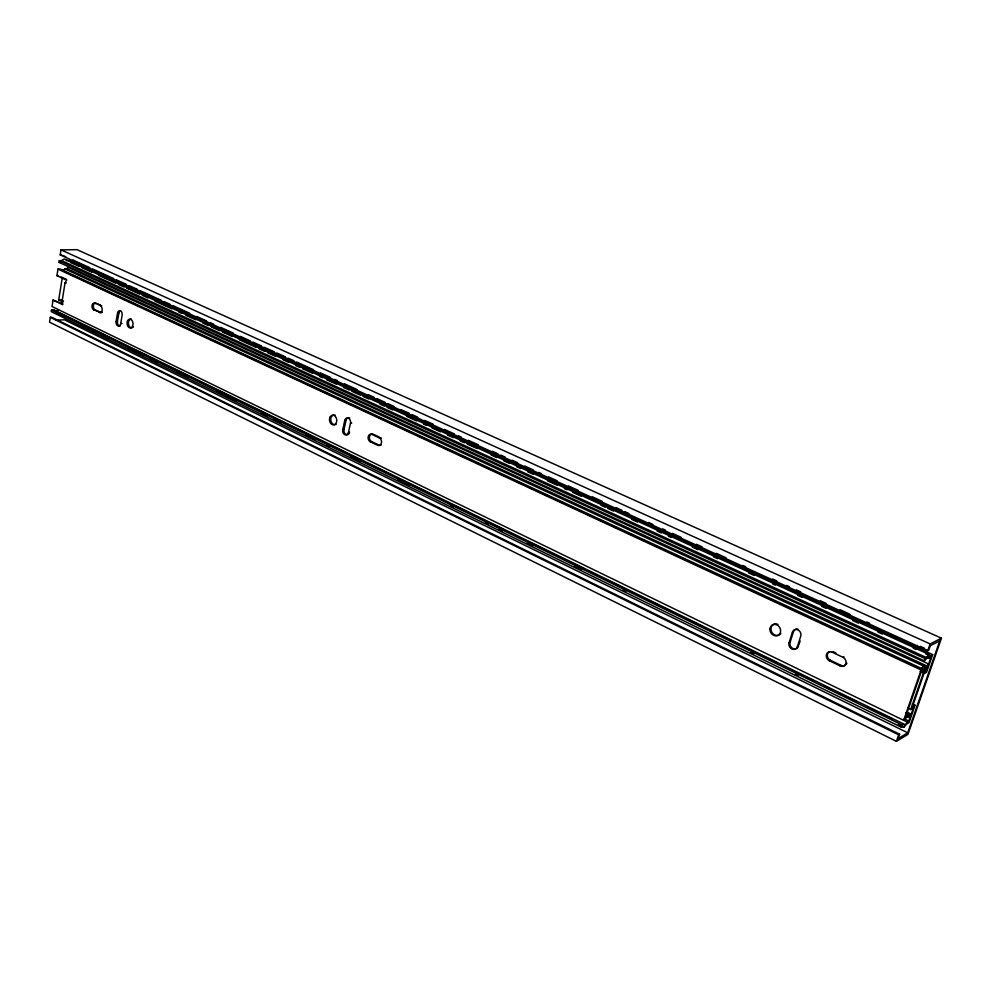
<?xml version="1.0" encoding="UTF-8"?>
<svg xmlns="http://www.w3.org/2000/svg" width="991" height="991" viewBox="0 0 991 991"><rect width="100%" height="100%" fill="white"/><g stroke="black" fill="none" stroke-linecap="round" stroke-linejoin="round"><path stroke-width="1.49" d="M50.318 317.318L49.55 322.186L896.397 741.33L907.954 734.381L941.45 638.192L77.025 249.67L61.008 249.881L60.216 254.873L927.787 650.703L928.74 650.207L930.301 645.698L939.741 640.892L907.756 732.807L898.131 738.568L899.63 734.232L51.656 317.256L50.318 317.318L898.664 734.802L899.63 734.232M907.905 708.193L910.704 709.531L913.343 707.995L908.809 721.039L904.696 725.189L903.755 724L53.824 309.886L51.482 309.997L51.222 311.632L901.302 727.183L902.999 726.18L903.941 727.357L906.381 724.198L909.02 722.65L915.052 705.258L912.265 703.932M62.656 303.964L53.056 300.038L52.04 306.516L907.137 722.018M53.056 300.038L62.693 304.695L62.148 300.917L65.022 282.955L66.632 280.193L56.921 275.647L57.961 269.106L60.315 269.044L922.807 669.049L923.711 670.362L927.799 666.386L67.326 268.883L64.997 268.933L62.396 270.617L68.007 273.231M910.704 709.531L923.711 672.047L926.325 670.634L930.958 657.318L929.298 658.185L928.406 656.822L924.281 660.811L59.039 262.342L59.299 260.683L61.653 260.633L926.734 657.69L929.186 654.58L64.254 258.936L61.653 260.633M62.891 302.007L58.704 300L62.222 277.988M61.776 303.469L62.173 301.029M67.215 269.564L67.611 267.099L928.629 663.982L924.541 667.971L923.637 666.633L921.964 667.525M73.483 263.408L73.978 260.385M116.12 321.431L117.545 313.082A3.53 2.354 85.4 0 1 120.407 310.802A3.53 2.354 85.4 0 1 122.128 315.249L120.691 323.611A3.518 2.341 85.2 0 1 117.83 325.866A3.518 2.341 85.2 0 1 116.12 321.431L117.446 321.357A3.518 2.341 85.2 0 0 120.382 325.878M117.446 321.357L118.883 313.007A3.53 2.354 85.4 0 1 120.518 310.654M342.75 429.648L344.744 420.506A3.927 2.948 82 0 1 348.411 418.177A3.927 2.948 82 0 1 350.467 423.207L348.448 432.373A3.914 2.936 81.7 0 1 344.794 434.665A3.914 2.936 81.7 0 1 342.75 429.648L344.026 429.462L346.032 420.32A3.927 2.948 82 0 1 349.687 418.004M797.928 647.296A4.831 4.187 59.1 0 0 798.424 646.268L797.371 646.727A4.831 4.187 59.1 0 1 791.859 648.969A4.831 4.187 59.1 0 1 789.059 642.763L792.416 632.171L793.469 631.725A4.831 4.212 59.3 0 1 797.866 629.087M797.185 648.114A4.831 4.187 59.1 0 1 791.883 647.841A4.831 4.187 59.1 0 1 790.112 642.304L793.469 631.725M797.371 646.727L800.753 636.111A4.831 4.212 59.4 0 0 797.941 629.892A4.831 4.212 59.4 0 0 792.416 632.171M798.845 644.943L800.109 640.966M916.229 648.176L917.17 645.414M925.247 652.301L926.201 649.539M896.397 741.33L898.664 734.802M901.302 727.183L902.058 724.991L903.755 724M922.807 669.049L921.122 669.941L903.681 720.308L907.818 716.183L908.747 717.36L910.432 716.394M924.281 660.811L925.061 658.569L926.734 657.69M927.787 650.703L930.128 643.927L941.45 638.192M66.335 260.546L69.989 260.484L932.667 654.605L926.498 672.344L923.897 673.744L912.426 706.769L915.052 705.258M905.774 712.678L908.561 714.015L905.402 717.583L921.32 671.638L922.039 671.254L922.943 672.567L927.043 668.578M58.481 309.663L55.892 311.397L53.824 309.886M904.325 718.438L908.474 714.288L909.404 715.49L911.076 714.523L906.901 712.504M925.854 654.023L930.066 655.955L932.667 654.605M835.884 653.007L833.196 651.731L832.167 652.202A4.93 4.298 56.1 0 0 826.494 654.456A4.93 4.298 56.1 0 0 829.368 660.774L840.083 665.89L841.111 665.395A4.955 4.323 55.1 0 0 845.558 665.023M832.167 652.202L842.92 657.293L843.936 656.81M829.368 660.774L830.396 660.291L841.111 665.395M789.059 642.763L790.112 642.304M378.909 445.083L371.6 441.59A3.964 3.01 81.3 0 1 369.507 436.523A3.964 3.01 81.3 0 1 373.26 434.207L371.984 434.405A3.964 3.01 81.3 0 0 368.231 436.709A3.964 3.01 81.3 0 0 370.324 441.788L377.645 445.281L378.909 445.083A3.976 3.035 81.1 0 0 381.238 444.996M370.324 441.788L371.6 441.59M371.984 434.405L379.318 437.873L380.594 437.675A3.976 3.035 81.1 0 1 381.324 438.171M348.448 432.373L349.736 432.187M350.467 423.207L351.743 423.033M344.744 420.506L346.032 420.32M120.691 323.611L122.017 323.537M55.558 320.254L64.403 319.771L907.756 732.807M117.545 313.082L118.883 313.007M58.704 300L61.145 299.877M100.648 312.45L95.062 309.787A3.481 2.292 85.5 0 1 93.389 305.426A3.481 2.292 85.5 0 1 96.164 303.172L94.826 303.234A3.481 2.292 85.5 0 0 92.052 305.488A3.481 2.292 85.5 0 0 93.724 309.849L100.648 312.45A3.493 2.304 85.5 0 0 102.395 312.227M93.724 309.849L95.062 309.787M94.826 303.234L101.763 305.81M62.148 300.917L63.486 300.868M65.022 282.955L66.36 282.918M56.921 275.647L58.271 275.609M59.039 262.342L61.38 262.293M60.216 254.873L61.566 254.848M61.008 249.881L930.128 643.927M62.966 255.492L65.79 256.78M72.826 259.989L89.723 267.681M92.535 268.97L113.655 278.595M116.467 279.883L126.315 284.367M129.14 285.656L137.576 289.508M140.4 290.797L161.508 300.422M164.333 301.698L169.956 304.274M172.781 305.55L189.665 313.255M196.714 316.463L206.562 320.96M210.786 322.88L213.598 324.168M220.634 327.377L233.306 333.149M240.342 336.358L250.203 340.854M253.015 342.13L261.463 345.983M264.275 347.271L274.135 351.768M276.947 353.044L285.396 356.896M288.208 358.185L293.844 360.749M296.656 362.037L313.552 369.73M320.589 372.938L330.449 377.435M334.673 379.355L337.485 380.643M344.521 383.851L357.194 389.624M368.454 394.765L374.09 397.329M376.902 398.617L385.35 402.47M388.162 403.746L393.799 406.322M400.835 409.531L409.283 413.371M412.095 414.659L417.731 417.223M424.767 420.432L433.216 424.284M444.476 429.425L454.324 433.909M458.548 435.842L461.372 437.118M468.409 440.338L478.257 444.823M492.341 451.239L497.965 453.816M500.789 455.092L505.014 457.024M512.05 460.233L517.674 462.797M524.722 466.005L533.158 469.858M538.794 472.422L541.606 473.71M548.655 476.919L557.091 480.771M568.363 485.9L578.211 490.396M592.284 496.813L602.144 501.31M616.216 507.726L621.852 510.291M624.664 511.579L628.889 513.499M648.597 522.48L652.821 524.412M662.682 528.909L665.494 530.185M672.53 533.393L680.978 537.246M696.462 544.307L702.099 546.871M716.171 553.288L726.031 557.784M742.916 565.489L745.74 566.765M772.485 578.967L776.709 580.887M786.557 585.384L789.381 586.672M796.417 589.88L800.641 591.8M820.35 600.781L825.974 603.358M840.058 609.775L849.906 614.259M866.803 621.964L869.615 623.252M920.305 646.355L924.516 648.275M917.17 647.705L926.189 651.818M70.547 262.479L78.995 266.344M81.807 267.632L91.655 272.141M98.691 275.362L115.563 283.092M118.375 284.38L124.011 286.956M126.823 288.245L139.483 294.042M142.295 295.33L147.919 297.895M154.955 301.115L171.839 308.845M178.876 312.066L181.687 313.354M185.899 315.287L195.747 319.796M202.783 323.016L208.407 325.593M211.232 326.881L219.668 330.746M222.48 332.035L232.328 336.544M239.364 339.764L256.235 347.482M259.06 348.77L264.684 351.347M267.496 352.635L275.932 356.5M282.968 359.721L288.592 362.297M295.628 365.518L299.852 367.45M302.664 368.739L312.512 373.248M319.548 376.469L322.36 377.757M326.584 379.689L336.42 384.198M343.456 387.419L349.092 389.996M351.904 391.284L360.34 395.136M363.152 396.425L368.776 399.001M380.036 404.155L384.26 406.087M387.072 407.375L392.696 409.952M406.768 416.393L416.604 420.902M423.64 424.123L426.452 425.412M432.088 427.988L440.524 431.853M447.56 435.074L453.184 437.65M460.22 440.859L464.445 442.791M467.257 444.079L477.105 448.589M491.164 455.03L496.788 457.607M503.824 460.827L509.461 463.404M516.484 466.625L520.709 468.557M527.745 471.778L533.369 474.355M547.441 480.796L557.289 485.305M564.313 488.513L567.137 489.802M572.761 492.378L581.197 496.243M600.893 505.261L605.117 507.194M607.929 508.482L613.553 511.059M631.837 519.433L637.473 522.009M657.157 531.027L661.381 532.96M668.417 536.168L671.229 537.456M692.325 547.119L697.961 549.695M713.433 556.781L717.657 558.713M748.601 572.885L754.225 575.461M772.509 583.823L775.334 585.111M797.842 595.418L802.053 597.35M821.75 606.368L825.974 608.301M852.694 620.539L858.33 623.116M878.026 632.122L882.238 634.054M913.194 648.225L916.006 649.514M926.486 656.897L929.298 658.185M59.299 260.683L925.061 658.569M64.997 268.933L926.139 667.277M923.513 669.334L926.325 670.634M70.807 274.532L84.842 281.035M87.642 282.336L125.523 299.926M128.322 301.227L138.145 305.785M145.157 309.031L166.203 318.805M169.003 320.105L178.826 324.664M185.837 327.91L191.449 330.523M194.261 331.824L206.884 337.683M209.683 338.984L219.506 343.543M226.518 346.8L232.129 349.402M239.141 352.66L260.187 362.421M262.999 363.722L272.81 368.28M284.033 373.483L300.868 381.3M303.68 382.6L317.702 389.116M320.514 390.417L330.325 394.975M337.336 398.233L358.383 407.995M361.195 409.295L371.006 413.854M378.029 417.112L383.628 419.713M386.44 421.014L399.063 426.873M401.875 428.174L411.686 432.733M418.71 435.99L424.321 438.592M435.532 443.795L439.744 445.752M442.556 447.052L452.367 451.611M459.39 454.869L465.002 457.47M476.225 462.686L479.025 463.986M483.236 465.931L493.047 470.49M500.071 473.748L505.683 476.349M516.906 481.564L522.517 484.165M529.528 487.423L533.728 489.368M536.54 490.681L550.562 497.185M553.374 498.485L563.198 503.044M570.209 506.302L573.009 507.603M578.62 510.204L591.243 516.063M594.055 517.364L603.878 521.923M610.89 525.18L616.501 527.782M627.724 532.997L631.924 534.942M634.736 536.242L644.559 540.801M651.57 544.059L657.182 546.66M675.416 555.133L685.239 559.68M692.251 562.938L697.862 565.551M721.708 576.613L725.92 578.571M732.931 581.816L738.543 584.43M749.766 589.633L755.377 592.234M770.8 599.394L779.223 603.308M786.235 606.566L796.058 611.113M819.904 622.187L824.116 624.144M826.915 625.445L836.738 630.003M843.75 633.249L846.562 634.55M868.996 644.968L877.419 648.882M884.43 652.14L890.042 654.741M913.888 665.803L918.1 667.761M920.899 669.061L923.711 670.362M57.961 269.106L921.122 669.941M920.143 671.266L922.943 672.567M61.046 276.91L66.583 279.499M97.564 303.828L100.364 305.154M374.474 434.789L379.367 437.105M907 712.219L911.175 714.238L909.503 715.205L908.561 714.015M905.96 716.022L908.747 717.36M904.634 719.008L908.809 721.039M57.292 312.078L76.765 321.58M83.727 324.961L115.736 340.57M118.511 341.92L156.083 360.241M163.044 363.635L231.225 396.871M242.349 402.296L270.184 415.861M272.971 417.223L284.095 422.649M286.882 423.999L310.542 435.532M321.666 440.958L349.501 454.535M352.276 455.885L363.412 461.31M366.199 462.673L389.847 474.206M396.809 477.588L428.806 493.196M431.593 494.546L442.729 499.972M445.504 501.335L469.164 512.867M476.126 516.261L503.948 529.826M510.91 533.22L517.859 536.602M524.821 539.996L544.307 549.497M555.431 554.923L583.265 568.487M590.227 571.881L597.177 575.275M599.964 576.626L623.612 588.159M634.748 593.584L658.408 605.117M665.357 608.511L676.494 613.937M679.281 615.3L697.367 624.107M700.142 625.47L702.929 626.832M714.065 632.258L737.713 643.791M744.675 647.173L751.636 650.567M758.586 653.961L776.671 662.781M793.37 670.919L812.855 680.421M823.992 685.846L830.941 689.228M837.903 692.622L855.989 701.442M868.512 707.549L892.173 719.082M51.482 309.997L902.058 724.991M57.032 313.701L63.981 317.095M80.667 325.246L94.579 332.047M101.528 335.441L108.49 338.835M127.95 348.349L143.249 355.819M150.198 359.213L157.16 362.607M176.621 372.12L187.757 377.546M216.955 391.817L222.517 394.529M225.304 395.892L236.428 401.33M261.451 413.557L267.025 416.27M273.974 419.664L280.924 423.058M305.959 435.284L315.695 440.041M326.819 445.479L329.594 446.83M350.455 457.024L360.191 461.781M397.738 480.115L408.862 485.553M450.583 505.93L453.37 507.281M485.355 522.914L488.129 524.264M499.253 529.702L502.041 531.065M527.076 543.291L532.638 546.004M574.359 566.381L581.308 569.775M623.029 590.153L625.804 591.516M750.967 652.648L753.742 653.998M795.463 674.375L798.25 675.738M898.379 724.644L903.941 727.357M929.186 654.58L930.066 655.955M334.363 424.681A4.868 3.63 82.2 0 1 330.783 418.784A4.868 3.63 82.2 0 1 335.379 415.303M336.197 424.259A4.868 3.63 82.2 0 1 335.305 424.631M132.187 327.773A4.422 2.973 85.2 0 1 128.434 323.797A4.422 2.973 85.2 0 1 131.332 319.04M133.512 326.745A4.422 2.973 85.2 0 1 132.905 327.402M379.318 437.873A3.976 3.035 81.1 0 1 381.424 442.977A3.976 3.035 81.1 0 1 377.645 445.281M830.396 660.291A4.918 4.298 56 0 1 827.312 655.769A4.918 4.298 56 0 1 829.764 651.558M842.92 657.293A4.955 4.323 55.2 0 1 845.831 663.648A4.955 4.323 55.2 0 1 840.083 665.89M846.847 663.152A4.955 4.323 55.1 0 1 846.326 664.193M100.425 305.885A3.493 2.304 85.5 0 1 102.11 310.257A3.493 2.304 85.5 0 1 99.311 312.512M348.324 434.368A3.914 2.936 81.7 0 1 345.054 433.674A3.914 2.936 81.7 0 1 344.026 429.462M349.427 433.079A3.914 2.936 81.7 0 1 348.943 433.823M780.858 633.398A5.971 5.19 60.9 0 1 773.822 634.438A5.971 5.19 60.9 0 1 771.382 626.795A5.971 5.19 60.9 0 1 777.985 624.417M769.896 629.112A5.983 5.19 60.9 0 0 777.724 635.565A5.983 5.19 60.9 0 0 778.208 625.668A5.983 5.19 60.9 0 0 769.896 629.112M127.443 321.109A4.422 2.973 85.2 0 0 130.081 327.947A4.422 2.973 85.2 0 0 132.608 321.542A4.422 2.973 85.2 0 0 127.443 321.109M329.966 417.223A4.868 3.63 82.2 0 0 333.075 424.854A4.868 3.63 82.2 0 0 336.308 417.991A4.868 3.63 82.2 0 0 329.966 417.223"/></g></svg>
